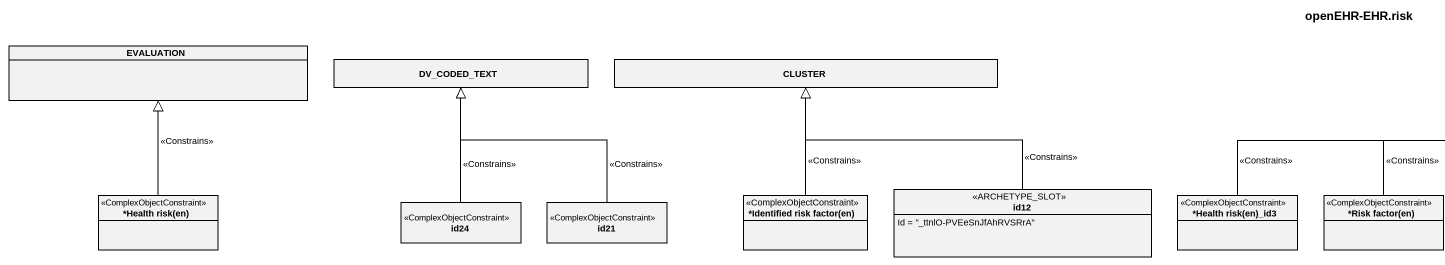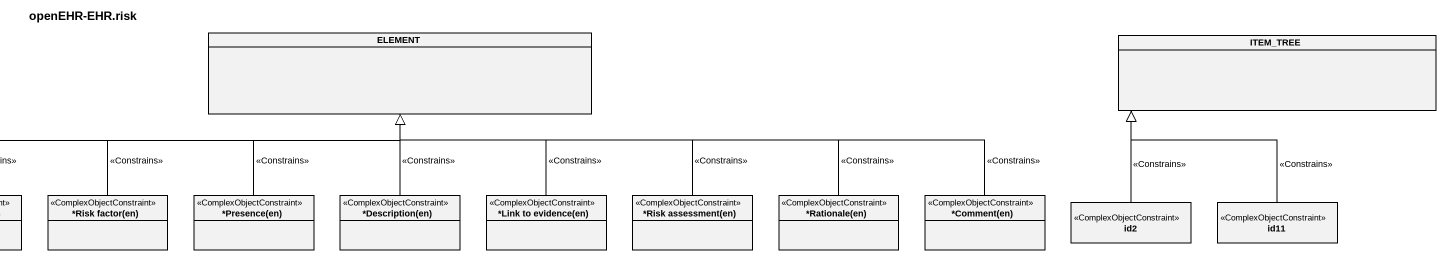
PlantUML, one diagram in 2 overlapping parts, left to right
@startuml
title openEHR-EHR.risk
hide circle
hide empty members
class ELEMENT
class ITEM_TREE
class EVALUATION
class DV_CODED_TEXT
class CLUSTER
class "*Health risk(en)" as Health_risk_en <<ComplexObjectConstraint>>
class "*Identified risk factor(en)" as Identified_risk_factor_en <<ComplexObjectConstraint>>
class id12 <<ARCHETYPE_SLOT>> {
  Id = "_ttnlO-PVEeSnJfAhRVSRrA"
}
class "*Health risk(en)_id3" as Health_risk_en_id3 <<ComplexObjectConstraint>>
class "*Risk factor(en)" as Risk_factor_en <<ComplexObjectConstraint>>
class "*Presence(en)" as Presence_en <<ComplexObjectConstraint>>
class "*Description(en)" as Description_en <<ComplexObjectConstraint>>
class "*Link to evidence(en)" as Link_to_evidence_en <<ComplexObjectConstraint>>
class "*Risk assessment(en)" as Risk_assessment_en <<ComplexObjectConstraint>>
class "*Rationale(en)" as Rationale_en <<ComplexObjectConstraint>>
class "*Comment(en)" as Comment_en <<ComplexObjectConstraint>>
class id24 <<ComplexObjectConstraint>>
class id21 <<ComplexObjectConstraint>>
class id2 <<ComplexObjectConstraint>>
class id11 <<ComplexObjectConstraint>>
Health_risk_en -up-|> EVALUATION : <<Constrains>>
Identified_risk_factor_en -up-|> CLUSTER : <<Constrains>>
id12 -up-|> CLUSTER : <<Constrains>>
Health_risk_en_id3 -right-|> ELEMENT : <<Constrains>>
Risk_factor_en -right-|> ELEMENT : <<Constrains>>
Presence_en -up-|> ELEMENT : <<Constrains>>
Description_en -up-|> ELEMENT : <<Constrains>>
Link_to_evidence_en -up-|> ELEMENT : <<Constrains>>
Risk_assessment_en -left-|> ELEMENT : <<Constrains>>
Rationale_en -left-|> ELEMENT : <<Constrains>>
Comment_en -left-|> ELEMENT : <<Constrains>>
id24 -up-|> DV_CODED_TEXT : <<Constrains>>
id21 -up-|> DV_CODED_TEXT : <<Constrains>>
id2 -up-|> ITEM_TREE : <<Constrains>>
id11 -up-|> ITEM_TREE : <<Constrains>>
@enduml
